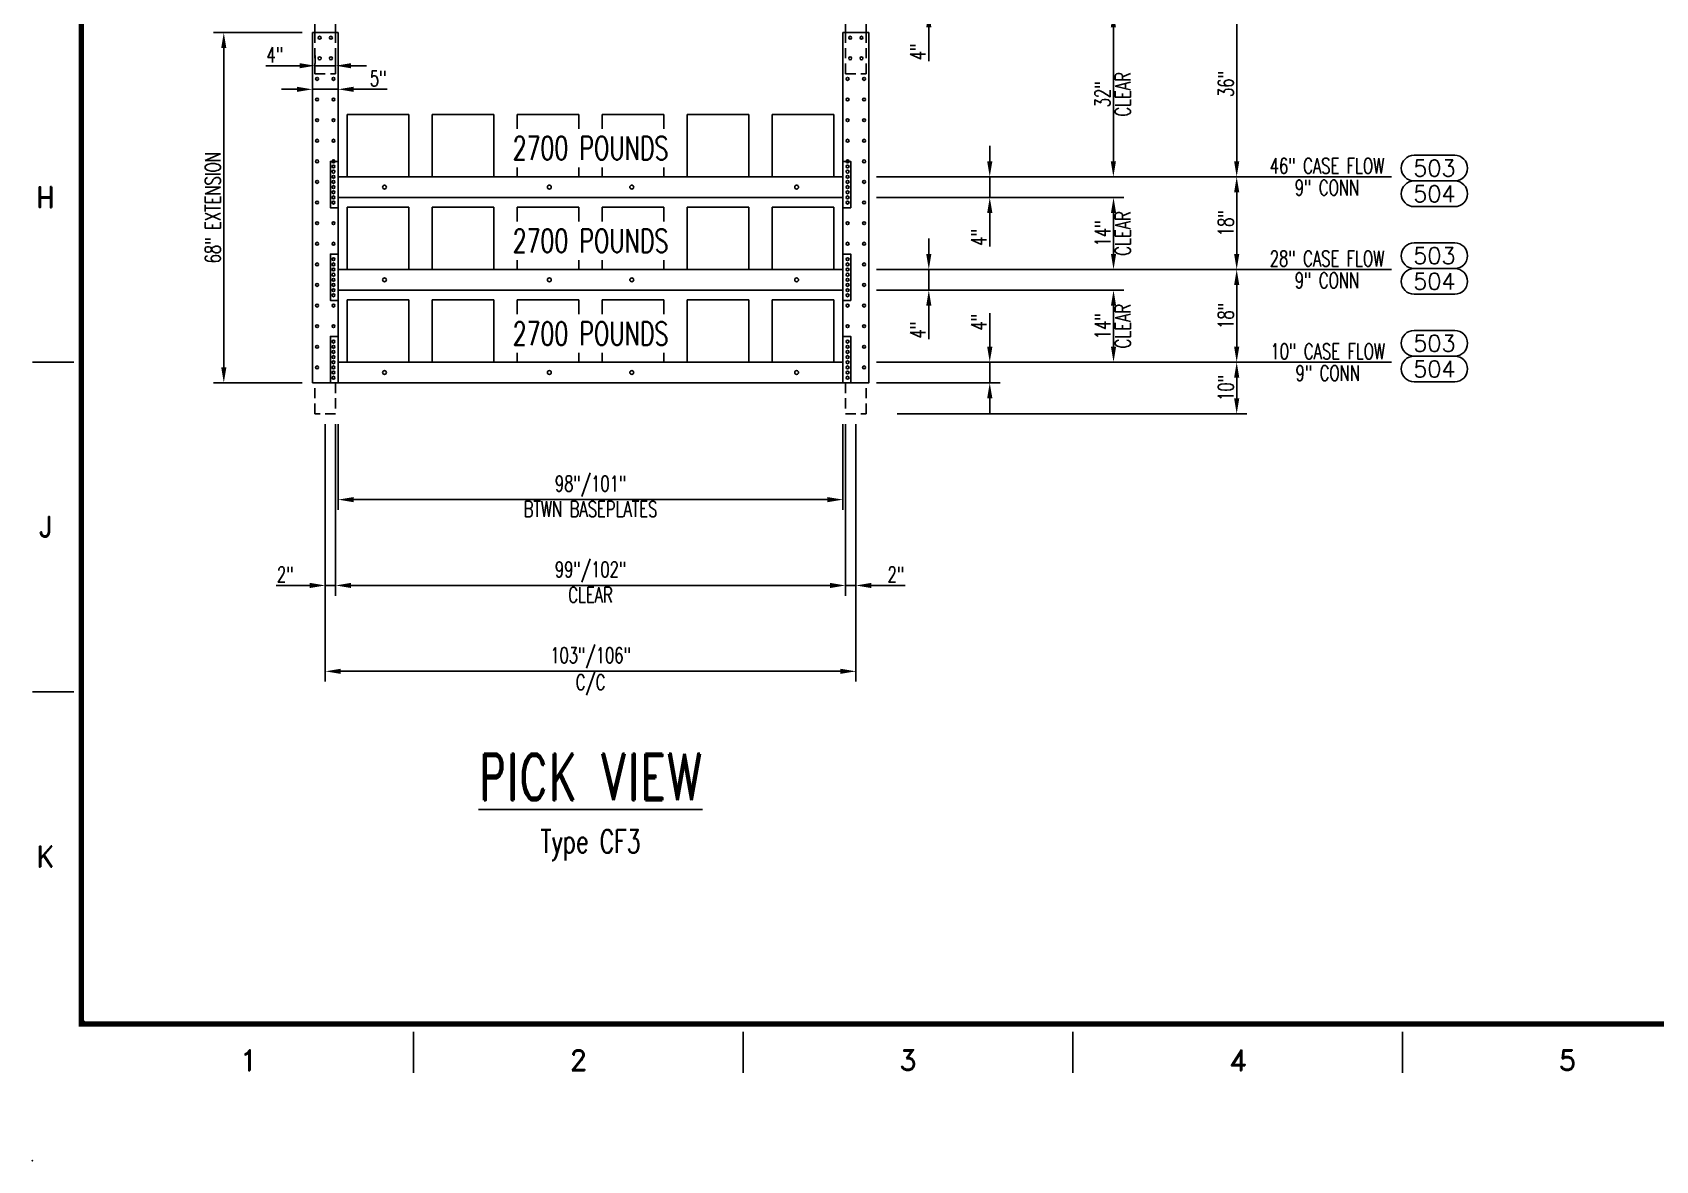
# Model space of a CAD drawing. Extents: x -185 to 859, y -145 to 549.
# Drawn here: x -184.7 to 130.4, y -145 to 74 of the extents above; entities that cross this region are included whole.
import ezdxf
from ezdxf.enums import TextEntityAlignment as Align

# ---------------------------------------------------------------- set-up
doc = ezdxf.new("R2010")
doc.units = 0
doc.header["$LTSCALE"] = 8
doc.header["$MEASUREMENT"] = 0
doc.linetypes.add('HIDDEN', pattern=[0.375, 0.25, -0.125])
doc.linetypes.add('HIDDEN2', pattern=[0.1875, 0.125, -0.0625])
doc.layers.get('DEFPOINTS').update_dxf_attribs({"linetype": 'CONTINUOUS'})
for name, color, linetype in [('BORD', 15, 'CONTINUOUS'), ('FDIM', 2, 'CONTINUOUS'), ('HIDDENL', 94, 'HIDDEN'), ('RACKDIM', 7, 'CONTINUOUS'), ('RACKLABEL', 7, 'CONTINUOUS'), ('RACKLOAD', 254, 'HIDDEN2'), ('RACKSHELF', 20, 'CONTINUOUS'), ('RACKUPRIGHT', 180, 'CONTINUOUS'), ('TEXTL', 3, 'CONTINUOUS')]:
    doc.layers.add(name, color=color, linetype=linetype)
doc.styles.add('2thirds', font='romans.shx', dxfattribs={"width": 0.7})
doc.styles.add('DCMARCH', font='stylu.ttf', dxfattribs={"width": 0.75, "oblique": 15})
doc.styles.add('ROMAND', font='ROMAND')
doc.styles.add('SIMPLEX', font='SIMPLEX')
doc.styles.add('TXT06', font='ROMAND', dxfattribs={"bigfont": 'SPECIAL'})
doc.dimstyles.new('2tfrac16', dxfattribs={"dimscale": 32, "dimtxt": 0.0938, "dimasz": 0.0938, "dimexe": 0.0625, "dimexo": 0.0625, "dimgap": 0.01, "dimtad": 1, "dimdec": 4, "dimzin": 1, "dimdsep": 46, "dimlunit": 5, "dimtxsty": '2thirds', "dimcen": 0.09, "dimclrd": 256, "dimclre": 256, "dimclrt": 256, "dimadec": 0, "dimazin": 0, "dimtfac": 0.75, "dimtdec": 4, "dimtmove": 0, "dimatfit": 0, "dimfxl": 0, "dimfrac": 2, "dimtolj": 1, "dimtzin": 0, "dimarcsym": 0})

# ---------------------------------------------------------------- blocks, each defined once
blk = doc.blocks.new('*D1')
at = {"layer": 'DEFPOINTS', "color": 0}
for p in [(-127.83, 0), (-24.83, 0), (-24.83, -50)]:
    blk.add_point(p, dxfattribs=at)
at = {"layer": 'RACKDIM', "lineweight": -2}
for p, q in [((-127.83, -2), (-127.83, -52)), ((-24.83, -2), (-24.83, -52)), ((-124.83, -50), (-27.84, -50))]:
    blk.add_line(p, q, dxfattribs=at)
at = {"layer": 'RACKDIM'}
for points in [[(-124.83, -49.5), (-124.83, -50.5), (-127.83, -50)], [(-27.84, -49.5), (-27.84, -50.5), (-24.83, -50)]]:
    blk.add_solid(points, dxfattribs=at)
at = {"layer": 'RACKDIM', "attachment_point": 5, "style": '2thirds'}
for s, insert, char_height in [('\\A1;103"/106"', (-76.33, -47.39), 3.0016), ('\\A1;C/C', (-76.33, -52.61), 3.002)]:
    blk.add_mtext(s, dxfattribs=dict(at, insert=insert, char_height=char_height))
blk = doc.blocks.new('*D2')
at = {"layer": 'DEFPOINTS', "color": 0}
for p in [(-125.83, 0), (-26.83, 0), (-26.83, -33.33)]:
    blk.add_point(p, dxfattribs=at)
at = {"layer": 'RACKDIM', "lineweight": -2}
for p, q in [((-125.83, -2), (-125.83, -35.33)), ((-26.83, -2), (-26.83, -35.33)), ((-122.83, -33.33), (-29.84, -33.33))]:
    blk.add_line(p, q, dxfattribs=at)
at = {"layer": 'RACKDIM'}
for points in [[(-122.83, -32.83), (-122.83, -33.83), (-125.83, -33.33)], [(-29.84, -32.83), (-29.84, -33.83), (-26.83, -33.33)]]:
    blk.add_solid(points, dxfattribs=at)
at = {"layer": 'RACKDIM', "attachment_point": 5, "style": '2thirds'}
for s, insert, char_height in [('\\A1;99"/102"', (-76.33, -30.72), 3.0016), ('\\A1;CLEAR', (-76.33, -35.15), 3.002)]:
    blk.add_mtext(s, dxfattribs=dict(at, insert=insert, char_height=char_height))
blk = doc.blocks.new('*D3')
at = {"layer": 'DEFPOINTS', "color": 0}
for p in [(-127.83, 0), (-125.83, 0), (-127.83, -33.33)]:
    blk.add_point(p, dxfattribs=at)
at = {"layer": 'RACKDIM', "lineweight": -2}
for p, q in [((-127.83, -2), (-127.83, -35.33)), ((-125.83, -2), (-125.83, -35.33)), ((-130.84, -33.33), (-137.38, -33.33)), ((-125.83, -33.33), (-127.83, -33.33)), ((-122.83, -33.33), (-119.83, -33.33))]:
    blk.add_line(p, q, dxfattribs=at)
at = {"layer": 'RACKDIM'}
for points in [[(-130.84, -32.83), (-130.84, -33.83), (-127.83, -33.33)], [(-122.83, -32.83), (-122.83, -33.83), (-125.83, -33.33)]]:
    blk.add_solid(points, dxfattribs=at)
at = {"layer": 'RACKDIM', "insert": (-135.61, -31.22), "char_height": 3.002, "attachment_point": 5, "style": '2thirds'}
blk.add_mtext('\\A1;2"', dxfattribs=at)
blk = doc.blocks.new('*D4')
at = {"layer": 'DEFPOINTS', "color": 0}
for p in [(-26.83, 0), (-24.83, 0), (-24.83, -33.33)]:
    blk.add_point(p, dxfattribs=at)
at = {"layer": 'RACKDIM', "lineweight": -2}
for p, q in [((-26.83, -2), (-26.83, -35.33)), ((-24.83, -2), (-24.83, -35.33)), ((-29.84, -33.33), (-32.84, -33.33)), ((-26.83, -33.33), (-24.83, -33.33)), ((-21.83, -33.33), (-15.29, -33.33))]:
    blk.add_line(p, q, dxfattribs=at)
at = {"layer": 'RACKDIM'}
for points in [[(-29.84, -32.83), (-29.84, -33.83), (-26.83, -33.33)], [(-21.83, -32.83), (-21.83, -33.83), (-24.83, -33.33)]]:
    blk.add_solid(points, dxfattribs=at)
at = {"layer": 'RACKDIM', "insert": (-17.06, -31.22), "char_height": 3.002, "attachment_point": 5, "style": '2thirds'}
blk.add_mtext('\\A1;2"', dxfattribs=at)
blk = doc.blocks.new('*D5')
at = {"layer": 'DEFPOINTS', "color": 0}
for p in [(-125.33, 0), (-27.33, 0), (-27.33, -16.67)]:
    blk.add_point(p, dxfattribs=at)
at = {"layer": 'RACKDIM', "lineweight": -2}
for p, q in [((-125.33, -2), (-125.33, -18.67)), ((-27.33, -2), (-27.33, -18.67)), ((-122.33, -16.67), (-30.34, -16.67))]:
    blk.add_line(p, q, dxfattribs=at)
at = {"layer": 'RACKDIM'}
for points in [[(-122.33, -16.17), (-122.33, -17.17), (-125.33, -16.67)], [(-30.34, -16.17), (-30.34, -17.17), (-27.33, -16.67)]]:
    blk.add_solid(points, dxfattribs=at)
at = {"layer": 'RACKDIM', "char_height": 3.0016, "attachment_point": 5, "style": '2thirds'}
for s, insert in [('\\A1;98"/101"', (-76.33, -14.06)), ('\\A1;BTWN BASEPLATES', (-76.33, -18.49))]:
    blk.add_mtext(s, dxfattribs=dict(at, insert=insert))
blk = doc.blocks.new('*D6')
at = {"layer": 'DEFPOINTS', "color": 0}
for p in [(-22.83, 82), (-22.83, 78), (-10.67, 78)]:
    blk.add_point(p, dxfattribs=at)
at = {"layer": 'RACKDIM', "lineweight": -2}
for p, q in [((-10.67, 85), (-10.67, 88)), ((-20.83, 82), (-8.67, 82)), ((-10.67, 82), (-10.67, 78)), ((-20.83, 78), (-8.67, 78)), ((-10.67, 75), (-10.67, 68.46))]:
    blk.add_line(p, q, dxfattribs=at)
at = {"layer": 'RACKDIM'}
for points in [[(-11.17, 85), (-10.17, 85), (-10.67, 82)], [(-11.17, 75), (-10.17, 75), (-10.67, 78)]]:
    blk.add_solid(points, dxfattribs=at)
at = {"layer": 'RACKDIM', "insert": (-12.78, 70.23), "char_height": 3.002, "attachment_point": 5, "rotation": 89.9998, "style": '2thirds'}
blk.add_mtext('\\A1;4"', dxfattribs=at)
blk = doc.blocks.new('sbord_d')
at = {"layer": 'BORD'}
for p, q in [((-0.0625, 4), (-0.3125, 4)), ((-0.0625, 2), (-0.3125, 2)), ((2, -0.0625), (2, -0.3125)), ((4, -0.0625), (4, -0.3125)), ((6, -0.0625), (6, -0.3125)), ((8, -0.0625), (8, -0.3125))]:
    blk.add_line(p, q, dxfattribs=at)
at = {"layer": 'BORD', "const_width": 0.0313}
blk.add_lwpolyline([(-0.0156, -0.0156), (32.0156, -0.0156), (32.0156, 20.0156), (-0.0156, 20.0156)], close=True, dxfattribs=at)
at = {"layer": 'TEXTL'}
for p in [(0, 0), (-0.3125, -0.8438)]:
    blk.add_point(p, dxfattribs=at)
at = {"layer": 'BORD', "style": 'ROMAND'}
for s, p in [('H', (-0.2344, 5)), ('J', (-0.2344, 3)), ('K', (-0.2344, 1)), ('1', (1, -0.2344)), ('2', (3, -0.2344)), ('3', (5, -0.2344)), ('4', (7, -0.2344)), ('5', (9, -0.2344))]:
    blk.add_text(s, height=0.125, dxfattribs=at).set_placement(p, align=Align.MIDDLE)
at = {"layer": 'TEXTL', "flags": 8}
for tag, height, style, p in [('TITLE1', 0.1562, 'SIMPLEX', (30.2656, 2.776)), ('TITLE2', 0.1562, 'SIMPLEX', (30.2656, 2.4427)), ('CHK', 0.0938, 'SIMPLEX', (29.8281, 0.8828)), ('APP', 0.0938, 'SIMPLEX', (30.7031, 0.8828)), ('JOB#', 0.125, 'ROMAND', (30.1198, 0.1328)), ('SHT', 0.125, 'ROMAND', (31.1927, 0.1328)), ('REV', 0.125, 'ROMAND', (31.7891, 0.1328))]:
    blk.add_attdef(tag, text='', height=height, dxfattribs=dict(at, style=style)).set_placement(p, align=Align.MIDDLE)
at = {"layer": 'TEXTL', "style": 'SIMPLEX', "flags": 8}
for tag, height, p in [('CUSTOMER', 0.1562, (30.2656, 1.6968)), ('LOCATION', 0.125, (30.2656, 1.3635)), ('REVC', 0.0781, (20.2594, 0.9448)), ('CCHK', 0.0781, (27.2554, 0.9434)), ('REVB', 0.0781, (20.2594, 0.6948)), ('BCHK', 0.0781, (27.2554, 0.6834)), ('REVA', 0.0781, (20.2594, 0.4448)), ('ACHK', 0.0781, (27.2554, 0.4434))]:
    blk.add_attdef(tag, text='', height=height, dxfattribs=at).set_placement(p, align=Align.CENTER)
at = {"layer": 'TEXTL', "flags": 8}
for tag, p, height, style in [('REVCDESC', (20.6253, 0.9434), 0.0781, 'SIMPLEX'), ('REVBDESC', (20.6253, 0.6834), 0.0781, 'SIMPLEX'), ('REVADESC', (20.6253, 0.4434), 0.0781, 'SIMPLEX'), ('DWG#', (30.0549, -0.5661), 0.0938, 'ROMAND')]:
    blk.add_attdef(tag, p, '', height=height, dxfattribs=dict(at, style=style))
at = {"layer": 'TEXTL', "style": 'DCMARCH', "oblique": 15, "width": 0.75, "flags": 8}
for tag, p in [('CBY', (26.7554, 0.9434)), ('BBY', (26.7554, 0.6834)), ('ABY', (26.7554, 0.4434))]:
    blk.add_attdef(tag, text='', height=0.0781, dxfattribs=at).set_placement(p, align=Align.CENTER)
at = {"layer": 'TEXTL', "style": 'SIMPLEX', "flags": 8}
for tag, height, width, p, p2 in [('CAPP', 0.0781, 1.292308, (27.5883, 0.9437), (27.9633, 0.9437)), ('CDT', 0.0781, 1.866, (28.0712, 0.9434), (28.46, 0.9434)), ('SCALE', 0.0938, 1.702732, (31.2344, 0.8374), (31.9413, 0.8374)), ('BAPP', 0.0781, 1.292308, (27.5883, 0.6834), (27.9633, 0.6834)), ('BDT', 0.0781, 1.866, (28.0712, 0.6831), (28.46, 0.6831)), ('AAPP', 0.0781, 1.275949, (27.5881, 0.4434), (27.9631, 0.4434)), ('ADT', 0.0781, 1.833263, (28.0712, 0.4434), (28.46, 0.4434)), ('DATE', 0.0938, 2.134634, (28.6094, 0.4624), (29.3146, 0.4624)), ('CHKDT', 0.0938, 1.555556, (29.4844, 0.4624), (30.1719, 0.4624)), ('APPDT', 0.0938, 1.555556, (30.3594, 0.4624), (31.0469, 0.4624)), ('PLOT#', 0.0938, 8.555556, (31.2344, 0.4624), (31.9219, 0.4624))]:
    blk.add_attdef(tag, text='', height=height, dxfattribs=dict(at, width=width)).set_placement(p, p2, align=Align.FIT)
at = {"layer": 'TEXTL', "style": 'DCMARCH', "oblique": 15, "width": 0.75, "flags": 8}
blk.add_attdef('DRBY', (28.5931, 0.8208), '', height=0.125, dxfattribs=at)
blk = doc.blocks.new('*D51')
at = {"layer": 'DEFPOINTS', "color": 0}
for p in [(-22.83, 10), (54.11, 10), (-19.83, 0)]:
    blk.add_point(p, dxfattribs=at)
at = {"layer": 'RACKDIM', "lineweight": -2}
blk.add_line((-20.83, 10), (79.15, 10), dxfattribs=at)
at = {"layer": 'RACKDIM', "char_height": 3.0016, "attachment_point": 5, "style": '2thirds'}
for s, insert in [('\\A1;10" CASE FLOW', (66.79, 12.11)), ('\\A1;9" CONN', (66.79, 7.89))]:
    blk.add_mtext(s, dxfattribs=dict(at, insert=insert))
blk = doc.blocks.new('*D52')
at = {"layer": 'DEFPOINTS', "color": 0}
for p in [(-22.83, 28), (53.81, 28), (-19.83, 0)]:
    blk.add_point(p, dxfattribs=at)
at = {"layer": 'RACKDIM', "lineweight": -2}
blk.add_line((-20.83, 28), (79.15, 28), dxfattribs=at)
at = {"layer": 'RACKDIM', "char_height": 3.0016, "attachment_point": 5, "style": '2thirds'}
for s, insert in [('\\A1;28" CASE FLOW', (66.64, 30.11)), ('\\A1;9" CONN', (66.64, 25.89))]:
    blk.add_mtext(s, dxfattribs=dict(at, insert=insert))
blk = doc.blocks.new('*D53')
at = {"layer": 'DEFPOINTS', "color": 0}
for p in [(-22.83, 46), (53.81, 46), (-19.83, 0)]:
    blk.add_point(p, dxfattribs=at)
at = {"layer": 'RACKDIM', "lineweight": -2}
blk.add_line((-20.83, 46), (79.15, 46), dxfattribs=at)
at = {"layer": 'RACKDIM', "char_height": 3.0016, "attachment_point": 5, "style": '2thirds'}
for s, insert in [('\\A1;46" CASE FLOW', (66.64, 48.11)), ('\\A1;9" CONN', (66.64, 43.89))]:
    blk.add_mtext(s, dxfattribs=dict(at, insert=insert))
blk = doc.blocks.new('*D54')
at = {"layer": 'DEFPOINTS', "color": 0}
for p in [(-20.83, 78), (25.16, 78), (-20.83, 46)]:
    blk.add_point(p, dxfattribs=at)
at = {"layer": 'RACKDIM', "lineweight": -2}
for p, q in [((-18.83, 78), (27.16, 78)), ((25.16, 49), (25.16, 75)), ((-18.83, 46), (27.16, 46))]:
    blk.add_line(p, q, dxfattribs=at)
at = {"layer": 'RACKDIM'}
for points in [[(24.66, 75), (25.66, 75), (25.16, 78)], [(24.66, 49), (25.66, 49), (25.16, 46)]]:
    blk.add_solid(points, dxfattribs=at)
at = {"layer": 'RACKDIM', "char_height": 3.002, "attachment_point": 5, "rotation": 90, "style": '2thirds'}
for s, insert in [('\\A1;32"', (23.06, 62)), ('\\A1;CLEAR', (26.99, 62))]:
    blk.add_mtext(s, dxfattribs=dict(at, insert=insert))
blk = doc.blocks.new('*D55')
at = {"layer": 'DEFPOINTS', "color": 0}
for p in [(-22.83, 42), (25.19, 42), (-20.83, 28)]:
    blk.add_point(p, dxfattribs=at)
at = {"layer": 'RACKDIM', "lineweight": -2}
for p, q in [((-20.83, 42), (27.19, 42)), ((25.19, 31), (25.19, 39)), ((-18.83, 28), (27.19, 28))]:
    blk.add_line(p, q, dxfattribs=at)
at = {"layer": 'RACKDIM'}
for points in [[(24.69, 39), (25.69, 39), (25.19, 42)], [(24.69, 31), (25.69, 31), (25.19, 28)]]:
    blk.add_solid(points, dxfattribs=at)
at = {"layer": 'RACKDIM', "char_height": 3.002, "attachment_point": 5, "rotation": 90, "style": '2thirds'}
for s, insert in [('\\A1;CLEAR', (27.01, 35)), ('\\A1;14"', (23.08, 35))]:
    blk.add_mtext(s, dxfattribs=dict(at, insert=insert))
blk = doc.blocks.new('*D56')
at = {"layer": 'DEFPOINTS', "color": 0}
for p in [(-22.83, 24), (25.19, 24), (-20.83, 10)]:
    blk.add_point(p, dxfattribs=at)
at = {"layer": 'RACKDIM', "lineweight": -2}
for p, q in [((-20.83, 24), (27.19, 24)), ((25.19, 13), (25.19, 21)), ((-18.83, 10), (27.19, 10))]:
    blk.add_line(p, q, dxfattribs=at)
at = {"layer": 'RACKDIM'}
for points in [[(24.69, 21), (25.69, 21), (25.19, 24)], [(24.69, 13), (25.69, 13), (25.19, 10)]]:
    blk.add_solid(points, dxfattribs=at)
at = {"layer": 'RACKDIM', "char_height": 3.002, "attachment_point": 5, "rotation": 90, "style": '2thirds'}
for s, insert in [('\\A1;14"', (23.08, 17)), ('\\A1;CLEAR', (27.01, 17))]:
    blk.add_mtext(s, dxfattribs=dict(at, insert=insert))
blk = doc.blocks.new('*D57')
at = {"layer": 'DEFPOINTS', "color": 0}
for p in [(-20.83, 82), (49.1, 82), (-20.83, 46)]:
    blk.add_point(p, dxfattribs=at)
at = {"layer": 'RACKDIM', "lineweight": -2}
for p, q in [((-18.83, 82), (51.1, 82)), ((49.1, 49), (49.1, 79)), ((-18.83, 46), (51.1, 46))]:
    blk.add_line(p, q, dxfattribs=at)
at = {"layer": 'RACKDIM'}
for points in [[(48.6, 79), (49.6, 79), (49.1, 82)], [(48.6, 49), (49.6, 49), (49.1, 46)]]:
    blk.add_solid(points, dxfattribs=at)
at = {"layer": 'RACKDIM', "insert": (47, 64), "char_height": 3.002, "attachment_point": 5, "rotation": 90, "style": '2thirds'}
blk.add_mtext('\\A1;36"', dxfattribs=at)
blk = doc.blocks.new('*D58')
at = {"layer": 'DEFPOINTS', "color": 0}
for p in [(-20.83, 46), (49.1, 46), (-20.83, 28)]:
    blk.add_point(p, dxfattribs=at)
at = {"layer": 'RACKDIM', "lineweight": -2}
for p, q in [((-18.83, 46), (51.1, 46)), ((49.1, 31), (49.1, 43)), ((-18.83, 28), (51.1, 28))]:
    blk.add_line(p, q, dxfattribs=at)
at = {"layer": 'RACKDIM'}
for points in [[(48.6, 43), (49.6, 43), (49.1, 46)], [(48.6, 31), (49.6, 31), (49.1, 28)]]:
    blk.add_solid(points, dxfattribs=at)
at = {"layer": 'RACKDIM', "insert": (47, 37), "char_height": 3.002, "attachment_point": 5, "rotation": 90, "style": '2thirds'}
blk.add_mtext('\\A1;18"', dxfattribs=at)
blk = doc.blocks.new('*D59')
at = {"layer": 'DEFPOINTS', "color": 0}
for p in [(-20.83, 28), (49.1, 28), (-20.83, 10)]:
    blk.add_point(p, dxfattribs=at)
at = {"layer": 'RACKDIM', "lineweight": -2}
for p, q in [((-18.83, 28), (51.1, 28)), ((49.1, 13), (49.1, 25)), ((-18.83, 10), (51.1, 10))]:
    blk.add_line(p, q, dxfattribs=at)
at = {"layer": 'RACKDIM'}
for points in [[(48.6, 25), (49.6, 25), (49.1, 28)], [(48.6, 13), (49.6, 13), (49.1, 10)]]:
    blk.add_solid(points, dxfattribs=at)
at = {"layer": 'RACKDIM', "insert": (47, 19), "char_height": 3.002, "attachment_point": 5, "rotation": 90, "style": '2thirds'}
blk.add_mtext('\\A1;18"', dxfattribs=at)
blk = doc.blocks.new('*D60')
at = {"layer": 'DEFPOINTS', "color": 0}
for p in [(-20.83, 10), (49.1, 10), (-18.83, 0)]:
    blk.add_point(p, dxfattribs=at)
at = {"layer": 'RACKDIM', "lineweight": -2}
for p, q in [((-18.83, 10), (51.1, 10)), ((49.1, 3), (49.1, 7)), ((-16.83, 0), (51.1, 0))]:
    blk.add_line(p, q, dxfattribs=at)
at = {"layer": 'RACKDIM'}
for points in [[(48.6, 7), (49.6, 7), (49.1, 10)], [(48.6, 3), (49.6, 3), (49.1, 0)]]:
    blk.add_solid(points, dxfattribs=at)
at = {"layer": 'RACKDIM', "insert": (47, 5), "char_height": 3.002, "attachment_point": 5, "rotation": 90, "style": '2thirds'}
blk.add_mtext('\\A1;10"', dxfattribs=at)
blk = doc.blocks.new('*D109')
at = {"layer": 'DEFPOINTS', "color": 0}
for p in [(-22.83, 46), (-22.83, 42), (1.16, 42)]:
    blk.add_point(p, dxfattribs=at)
at = {"layer": 'RACKDIM', "lineweight": -2}
for p, q in [((1.16, 49), (1.16, 52)), ((-20.83, 46), (3.17, 46)), ((1.16, 46), (1.16, 42)), ((-20.83, 42), (3.17, 42)), ((1.16, 39), (1.16, 32.45))]:
    blk.add_line(p, q, dxfattribs=at)
at = {"layer": 'RACKDIM'}
for points in [[(0.66, 49), (1.67, 49), (1.16, 46)], [(0.66, 39), (1.67, 39), (1.16, 42)]]:
    blk.add_solid(points, dxfattribs=at)
at = {"layer": 'RACKDIM', "insert": (-0.94, 34.23), "char_height": 3.002, "attachment_point": 5, "rotation": 89.9998, "style": '2thirds'}
blk.add_mtext('\\A1;4"', dxfattribs=at)
blk = doc.blocks.new('*D110')
at = {"layer": 'DEFPOINTS', "color": 0}
for p in [(-22.83, 28), (-22.83, 24), (-10.67, 24)]:
    blk.add_point(p, dxfattribs=at)
at = {"layer": 'RACKDIM', "lineweight": -2}
for p, q in [((-10.67, 31), (-10.67, 34)), ((-20.83, 28), (-8.67, 28)), ((-10.67, 28), (-10.67, 24)), ((-20.83, 24), (-8.67, 24)), ((-10.67, 21), (-10.67, 14.45))]:
    blk.add_line(p, q, dxfattribs=at)
at = {"layer": 'RACKDIM'}
for points in [[(-11.17, 31), (-10.17, 31), (-10.67, 28)], [(-11.17, 21), (-10.17, 21), (-10.67, 24)]]:
    blk.add_solid(points, dxfattribs=at)
at = {"layer": 'RACKDIM', "insert": (-12.78, 16.23), "char_height": 3.002, "attachment_point": 5, "rotation": 89.9998, "style": '2thirds'}
blk.add_mtext('\\A1;4"', dxfattribs=at)
blk = doc.blocks.new('*D111')
at = {"layer": 'DEFPOINTS', "color": 0}
for p in [(-22.83, 10), (-22.83, 6), (1.16, 6)]:
    blk.add_point(p, dxfattribs=at)
at = {"layer": 'RACKDIM', "lineweight": -2}
for p, q in [((1.16, 13), (1.16, 19.54)), ((-20.83, 10), (3.16, 10)), ((1.16, 6), (1.16, 10)), ((-20.83, 6), (3.16, 6)), ((1.16, 3), (1.16, 0))]:
    blk.add_line(p, q, dxfattribs=at)
at = {"layer": 'RACKDIM'}
for points in [[(0.66, 13), (1.67, 13), (1.16, 10)], [(0.66, 3), (1.67, 3), (1.16, 6)]]:
    blk.add_solid(points, dxfattribs=at)
at = {"layer": 'RACKDIM', "insert": (-0.94, 17.77), "char_height": 3.002, "attachment_point": 5, "rotation": 89.9998, "style": '2thirds'}
blk.add_mtext('\\A1;4"', dxfattribs=at)
blk = doc.blocks.new('*D118')
at = {"layer": 'DEFPOINTS', "color": 0}
for p in [(-130.33, 74), (-125.33, 74), (-125.33, 62.98)]:
    blk.add_point(p, dxfattribs=at)
at = {"layer": 'FDIM', "lineweight": -2}
for p, q in [((-130.33, 72), (-130.33, 60.98)), ((-125.33, 72), (-125.33, 60.98)), ((-133.34, 62.98), (-136.34, 62.98)), ((-130.33, 62.98), (-125.33, 62.98)), ((-122.33, 62.98), (-115.79, 62.98))]:
    blk.add_line(p, q, dxfattribs=at)
at = {"layer": 'FDIM'}
for points in [[(-133.34, 63.48), (-133.34, 62.48), (-130.33, 62.98)], [(-122.33, 63.48), (-122.33, 62.48), (-125.33, 62.98)]]:
    blk.add_solid(points, dxfattribs=at)
at = {"layer": 'FDIM', "insert": (-117.56, 65.08), "char_height": 3.002, "attachment_point": 5, "style": '2thirds'}
blk.add_mtext('\\A1;5"', dxfattribs=at)
blk = doc.blocks.new('*D119')
at = {"layer": 'DEFPOINTS', "color": 0}
for p in [(-129.83, 67.56), (-129.83, 66), (-125.83, 66)]:
    blk.add_point(p, dxfattribs=at)
at = {"layer": 'FDIM', "lineweight": -2}
for p, q in [((-129.83, 68), (-129.83, 69.56)), ((-125.83, 68), (-125.83, 69.56)), ((-132.84, 67.56), (-139.38, 67.56)), ((-125.83, 67.56), (-129.83, 67.56)), ((-122.83, 67.56), (-119.83, 67.56))]:
    blk.add_line(p, q, dxfattribs=at)
at = {"layer": 'FDIM'}
for points in [[(-132.84, 68.06), (-132.84, 67.06), (-129.83, 67.56)], [(-122.83, 68.06), (-122.83, 67.06), (-125.83, 67.56)]]:
    blk.add_solid(points, dxfattribs=at)
at = {"layer": 'FDIM', "insert": (-137.61, 69.67), "char_height": 3.002, "attachment_point": 5, "style": '2thirds'}
blk.add_mtext('\\A1;4"', dxfattribs=at)
blk = doc.blocks.new('*D120')
at = {"layer": 'DEFPOINTS', "color": 0}
for p in [(-147.54, 74), (-130.33, 74), (-130.33, 6)]:
    blk.add_point(p, dxfattribs=at)
at = {"layer": 'FDIM', "lineweight": -2}
for p, q in [((-132.33, 74), (-149.54, 74)), ((-147.54, 9), (-147.54, 71)), ((-132.33, 6), (-149.54, 6))]:
    blk.add_line(p, q, dxfattribs=at)
at = {"layer": 'FDIM'}
for points in [[(-148.04, 71), (-147.04, 71), (-147.54, 74)], [(-148.04, 9), (-147.04, 9), (-147.54, 6)]]:
    blk.add_solid(points, dxfattribs=at)
at = {"layer": 'FDIM', "insert": (-149.65, 40), "char_height": 3.0016, "attachment_point": 5, "rotation": 90, "style": '2thirds'}
blk.add_mtext('\\A1;68" EXTENSION', dxfattribs=at)

msp = doc.modelspace()

# ---------------------------------------------------------------- linework, layer by layer
at = {"layer": 'FDIM'}
for p, q in [((-123.584974, 58.101679), (-111.584974, 58.101679)), ((-123.584974, 45.999716), (-123.584974, 58.101679)), ((-111.584974, 45.999716), (-111.584974, 58.101679)), ((-107.084974, 58.101679), (-95.084974, 58.101679)), ((-107.084974, 45.999716), (-107.084974, 58.101679)), ((-95.084974, 45.999716), (-95.084974, 58.101679)), ((-90.584974, 55.321349), (-90.584974, 58.101679)), ((-90.584974, 58.101679), (-78.584974, 58.101679)), ((-78.584974, 55.321349), (-78.584974, 58.101679)), ((-74.084974, 55.321349), (-74.084974, 58.101679)), ((-62.084974, 58.101679), (-74.084974, 58.101679)), ((-62.084974, 55.321349), (-62.084974, 58.101679)), ((-57.584974, 45.999716), (-57.584974, 58.101679)), ((-45.584974, 58.101679), (-57.584974, 58.101679)), ((-45.584974, 45.999716), (-45.584974, 58.101679)), ((-41.084974, 45.999716), (-41.084974, 58.101679)), ((-29.084974, 58.101679), (-41.084974, 58.101679)), ((-29.084974, 45.999716), (-29.084974, 58.101679)), ((-90.584974, 45.999716), (-90.584974, 47.821349)), ((-78.584974, 45.999716), (-78.584974, 47.821349)), ((-74.084974, 45.999716), (-74.084974, 47.821349)), ((-62.084974, 45.999716), (-62.084974, 47.821349)), ((-123.584974, 27.999716), (-123.584974, 40.101679)), ((-123.584974, 40.101679), (-111.584974, 40.101679)), ((-111.584974, 27.999716), (-111.584974, 40.101679)), ((-107.084974, 27.999716), (-107.084974, 40.101679)), ((-107.084974, 40.101679), (-95.084974, 40.101679)), ((-95.084974, 27.999716), (-95.084974, 40.101679)), ((-90.584974, 37.321349), (-90.584974, 40.101679)), ((-90.584974, 40.101679), (-78.584974, 40.101679)), ((-78.584974, 37.321349), (-78.584974, 40.101679)), ((-74.084974, 37.321349), (-74.084974, 40.101679)), ((-62.084974, 40.101679), (-74.084974, 40.101679)), ((-62.084974, 37.321349), (-62.084974, 40.101679)), ((-45.584974, 40.101679), (-57.584974, 40.101679)), ((-57.584974, 27.999716), (-57.584974, 40.101679)), ((-45.584974, 27.999716), (-45.584974, 40.101679)), ((-29.084974, 40.101679), (-41.084974, 40.101679)), ((-41.084974, 27.999716), (-41.084974, 40.101679)), ((-29.084974, 27.999716), (-29.084974, 40.101679)), ((-90.584974, 27.999716), (-90.584974, 29.821349)), ((-78.584974, 27.999716), (-78.584974, 29.821349)), ((-74.084974, 27.999716), (-74.084974, 29.821349)), ((-62.084974, 27.999716), (-62.084974, 29.821349)), ((-123.584974, 22.101679), (-111.584974, 22.101679)), ((-123.584974, 9.999716), (-123.584974, 22.101679)), ((-111.584974, 9.999716), (-111.584974, 22.101679)), ((-107.084974, 22.101679), (-95.084974, 22.101679)), ((-107.084974, 9.999716), (-107.084974, 22.101679)), ((-95.084974, 9.999716), (-95.084974, 22.101679)), ((-90.584974, 22.101679), (-78.584974, 22.101679)), ((-90.584974, 19.321349), (-90.584974, 22.101679)), ((-78.584974, 19.321349), (-78.584974, 22.101679)), ((-62.084974, 22.101679), (-74.084974, 22.101679)), ((-74.084974, 19.321349), (-74.084974, 22.101679)), ((-62.084974, 19.321349), (-62.084974, 22.101679)), ((-57.584974, 9.999716), (-57.584974, 22.101679)), ((-45.584974, 22.101679), (-57.584974, 22.101679)), ((-45.584974, 9.999716), (-45.584974, 22.101679)), ((-41.084974, 9.999716), (-41.084974, 22.101679)), ((-29.084974, 22.101679), (-41.084974, 22.101679)), ((-29.084974, 9.999716), (-29.084974, 22.101679)), ((-90.584974, 9.999716), (-90.584974, 11.821349)), ((-78.584974, 9.999716), (-78.584974, 11.821349)), ((-74.084974, 9.999716), (-74.084974, 11.821349)), ((-62.084974, 9.999716), (-62.084974, 11.821349))]:
    msp.add_line(p, q, dxfattribs=at)
for points in [[(83.547524, 45.1878, -1), (83.547524, 50.171399), (91.424519, 50.171399, -1), (91.424519, 45.1878)], [(83.547524, 40.2042, -1), (83.547524, 45.1878), (91.424519, 45.1878, -1), (91.424519, 40.2042)], [(83.547461, 28.187954, -1), (83.547461, 33.171553), (91.424457, 33.171553, -1), (91.424457, 28.187954)], [(83.547461, 23.204355, -1), (83.547461, 28.187954), (91.424457, 28.187954, -1), (91.424457, 23.204355)], [(83.547586, 11.187866, -1), (83.547586, 16.171465), (91.424582, 16.171465, -1), (91.424582, 11.187866)], [(83.547586, 6.204267, -1), (83.547586, 11.187866), (91.424582, 11.187866, -1), (91.424582, 6.204267)]]:
    msp.add_lwpolyline(points, format="xyb", close=True, dxfattribs=at)
at = {"layer": 'HIDDENL'}
for p, q in [((-129.834974, 73.999716), (-129.834974, 65.999716)), ((-125.834974, 65.999716), (-125.834974, 73.999716)), ((-26.834974, 65.999716), (-26.834974, 73.999716)), ((-22.834974, 73.999716), (-22.834974, 65.999716)), ((-129.834974, 65.999716), (-125.834974, 65.999716)), ((-26.834974, 65.999716), (-22.834974, 65.999716)), ((-129.834974, -0.000284), (-129.834974, 5.999716)), ((-125.834974, 5.999716), (-125.834974, -0.000284)), ((-26.834974, 5.999716), (-26.834974, -0.000284)), ((-22.834974, -0.000284), (-22.834974, 5.999716)), ((-125.834974, -0.000284), (-129.834974, -0.000284)), ((-26.834974, -0.000284), (-22.834974, -0.000284))]:
    msp.add_line(p, q, dxfattribs=at)
at = {"layer": 'RACKSHELF'}
for points in [[(-125.334974, 39.999716), (-126.834974, 39.999716), (-126.834974, 48.999716), (-125.334974, 48.999716), (-125.334974, 39.999716)], [(-27.334974, 39.999716), (-25.834974, 39.999716), (-25.834974, 48.999716), (-27.334974, 48.999716), (-27.334974, 39.999716)], [(-125.334974, 41.999716), (-27.334974, 41.999716), (-27.334974, 45.999716), (-125.334974, 45.999716), (-125.334974, 41.999716)], [(-125.334974, 21.999716), (-126.834974, 21.999716), (-126.834974, 30.999716), (-125.334974, 30.999716), (-125.334974, 21.999716)], [(-27.334974, 21.999716), (-25.834974, 21.999716), (-25.834974, 30.999716), (-27.334974, 30.999716), (-27.334974, 21.999716)], [(-125.334974, 23.999716), (-27.334974, 23.999716), (-27.334974, 27.999716), (-125.334974, 27.999716), (-125.334974, 23.999716)], [(-125.334974, 5.999716), (-126.834974, 5.999716), (-126.834974, 14.999716), (-125.334974, 14.999716), (-125.334974, 5.999716)], [(-27.334974, 5.999716), (-25.834974, 5.999716), (-25.834974, 14.999716), (-27.334974, 14.999716), (-27.334974, 5.999716)], [(-125.334974, 5.999716), (-27.334974, 5.999716), (-27.334974, 9.999716), (-125.334974, 9.999716), (-125.334974, 5.999716)]]:
    msp.add_lwpolyline(points, dxfattribs=at)
for centre, radius in [((-126.241224, 47.999716), 0.28125), ((-126.241224, 46.999716), 0.28125), ((-26.428724, 47.999716), 0.28125), ((-26.428724, 46.999716), 0.28125), ((-126.241224, 45.999716), 0.28125), ((-126.241224, 44.999716), 0.28125), ((-126.241224, 43.999716), 0.28125), ((-116.334974, 43.999716), 0.375), ((-84.334974, 43.999716), 0.375), ((-68.334974, 43.999716), 0.375), ((-36.334974, 43.999716), 0.375), ((-26.428724, 45.999716), 0.28125), ((-26.428724, 44.999716), 0.28125), ((-26.428724, 43.999716), 0.28125), ((-126.241224, 42.999716), 0.28125), ((-126.241224, 41.999716), 0.28125), ((-126.241224, 40.999716), 0.28125), ((-26.428724, 42.999716), 0.28125), ((-26.428724, 41.999716), 0.28125), ((-26.428724, 40.999716), 0.28125), ((-126.241224, 29.999716), 0.28125), ((-126.241224, 28.999716), 0.28125), ((-26.428724, 29.999716), 0.28125), ((-26.428724, 28.999716), 0.28125), ((-126.241224, 27.999716), 0.28125), ((-126.241224, 26.999716), 0.28125), ((-126.241224, 25.999716), 0.28125), ((-126.241224, 24.999716), 0.28125), ((-116.334974, 25.999716), 0.375), ((-84.334974, 25.999716), 0.375), ((-68.334974, 25.999716), 0.375), ((-36.334974, 25.999716), 0.375), ((-26.428724, 27.999716), 0.28125), ((-26.428724, 26.999716), 0.28125), ((-26.428724, 25.999716), 0.28125), ((-26.428724, 24.999716), 0.28125), ((-126.241224, 23.999716), 0.28125), ((-126.241224, 22.999716), 0.28125), ((-26.428724, 23.999716), 0.28125), ((-26.428724, 22.999716), 0.28125), ((-126.241224, 13.999716), 0.28125), ((-126.241224, 12.999716), 0.28125), ((-26.428724, 13.999716), 0.28125), ((-26.428724, 12.999716), 0.28125), ((-126.241224, 11.999716), 0.28125), ((-126.241224, 10.999716), 0.28125), ((-126.241224, 9.999716), 0.28125), ((-26.428724, 11.999716), 0.28125), ((-26.428724, 10.999716), 0.28125), ((-26.428724, 9.999716), 0.28125), ((-126.241224, 8.999716), 0.28125), ((-126.241224, 7.999716), 0.28125), ((-126.241224, 6.999716), 0.28125), ((-116.334974, 7.999716), 0.375), ((-84.334974, 7.999716), 0.375), ((-68.334974, 7.999716), 0.375), ((-36.334974, 7.999716), 0.375), ((-26.428724, 8.999716), 0.28125), ((-26.428724, 7.999716), 0.28125), ((-26.428724, 6.999716), 0.28125)]:
    msp.add_circle(centre, radius, dxfattribs=at)
at = {"layer": 'RACKUPRIGHT'}
for p, q in [((-130.334974, 73.999716), (-130.334974, 5.999716)), ((-125.334974, 73.999716), (-130.334974, 73.999716)), ((-125.334974, 5.999716), (-125.334974, 73.999716)), ((-130.334974, 5.999716), (-125.334974, 5.999716))]:
    msp.add_line(p, q, dxfattribs=at)
for points in [[(-125.834974, 73.999716), (-125.834974, 410), (-129.834974, 410), (-129.834974, 73.999716)], [(-22.834974, 73.999716), (-22.834974, 410), (-26.834974, 410), (-26.834974, 73.999716)], [(-27.334974, 73.999716), (-27.334974, 5.999716), (-22.334974, 5.999716), (-22.334974, 73.999716), (-27.334974, 73.999716)]]:
    msp.add_lwpolyline(points, dxfattribs=at)
for centre in [(-128.928724, 73), (-126.741224, 73), (-25.928724, 73), (-23.741224, 73), (-128.928724, 69), (-126.741224, 69), (-25.928724, 69), (-23.741224, 69), (-129.428724, 65), (-126.241224, 65), (-26.428724, 65), (-23.241224, 65), (-129.428724, 61), (-126.241224, 61), (-26.428724, 61), (-23.241224, 61), (-129.428724, 57), (-126.241224, 57), (-26.428724, 57), (-23.241224, 57), (-129.428724, 53), (-126.241224, 53), (-26.428724, 53), (-23.241224, 53), (-129.428724, 49), (-126.241224, 49), (-26.428724, 49), (-23.241224, 49), (-129.428724, 45), (-126.241224, 45), (-26.428724, 45), (-23.241224, 45), (-129.428724, 41), (-126.241224, 41), (-26.428724, 41), (-23.241224, 41), (-129.428724, 37), (-126.241224, 37), (-26.428724, 37), (-23.241224, 37), (-129.428724, 33), (-126.241224, 33), (-26.428724, 33), (-23.241224, 33), (-129.428724, 29), (-126.241224, 29), (-26.428724, 29), (-23.241224, 29), (-129.428724, 25), (-126.241224, 25), (-26.428724, 25), (-23.241224, 25), (-129.428724, 21), (-126.241224, 21), (-26.428724, 21), (-23.241224, 21), (-129.428724, 17), (-126.241224, 17), (-26.428724, 17), (-23.241224, 17), (-129.428724, 13), (-126.241224, 13), (-26.428724, 13), (-23.241224, 13), (-129.428724, 9), (-126.241224, 9), (-26.428724, 9), (-23.241224, 9)]:
    msp.add_circle(centre, 0.28125, dxfattribs=at)

# ---------------------------------------------------------------- block references
at = {"layer": 'RACKLOAD', "xscale": 32, "yscale": 32, "zscale": 32}
msp.add_blockref('sbord_d', (-174.682123, -117.964984), dxfattribs=at)

# ---------------------------------------------------------------- texts
at = {"layer": 'FDIM', "style": 'SIMPLEX'}
for s, p in [('503', (87.486022, 47.679599)), ('504', (87.486022, 42.696)), ('503', (87.485959, 30.679754)), ('504', (87.485959, 25.696154)), ('503', (87.486084, 13.679665)), ('504', (87.486084, 8.696066))]:
    msp.add_text(s, height=3.2, dxfattribs=at).set_placement(p, align=Align.MIDDLE)
at = {"layer": 'RACKLABEL', "style": 'TXT06', "width": 0.7}
msp.add_text('%%uPICK VIEW', height=9, dxfattribs=at).set_placement((-76.334974, -74.997584), align=Align.CENTER)
at = {"layer": 'RACKLABEL', "char_height": 4.5, "width": 100, "attachment_point": 5, "style": '2thirds'}
for s, insert in [('2700 POUNDS', (-76.334974, 51.571349)), ('2700 POUNDS', (-76.334974, 33.571349)), ('2700 POUNDS', (-76.334974, 15.571349)), ('Type CF3', (-76.334974, -83.747584))]:
    msp.add_mtext(s, dxfattribs=dict(at, insert=insert))

# ---------------------------------------------------------------- dimensions: what is measured, and where the dimension line sits
at = {"layer": 'FDIM'}
dim = msp.add_linear_dim(base=(-147.543949, 73.999716), p1=(-130.334974, 5.999716), p2=(-130.334974, 73.999716), angle=90, text='<> EXTENSION', dimstyle='2tfrac16', override={"dimpost": '"'}, dxfattribs=at)
dim.commit()
dim.dimension.update_dxf_attribs({"geometry": '*D120', "text_midpoint": (-149.650616, 39.999716)})
for base, p1, p2, picture, middle in [((-125.334974, 62.978015), (-130.334974, 73.999716), (-125.334974, 73.999716), '*D118', (-117.561001, 65.084681)), ((-129.834974, 67.564077), (-125.834974, 65.999716), (-129.834974, 65.999716), '*D119', (-137.608947, 69.670744))]:
    dim = msp.add_linear_dim(base=base, p1=p1, p2=p2, dimstyle='2tfrac16', override={"dimpost": '"'}, dxfattribs=at)
    dim.commit()
    dim.dimension.update_dxf_attribs({"geometry": picture, "text_midpoint": middle})
at = {"layer": 'RACKDIM'}
for base, p1, p2, angle, picture, middle in [((-10.671819, 77.999955), (-22.834974, 82), (-22.834974, 78), 269.99978954, '*D6', (-12.778514, 70.22599)), ((49.104436, 82), (-20.834974, 45.999716), (-20.834974, 82), 90, '*D57', (46.997769, 63.999858)), ((1.165011, 41.999628), (-22.834974, 45.999716), (-22.834974, 41.999716), 269.99978954, '*D109', (-0.941684, 34.225662)), ((49.104436, 45.999716), (-20.834974, 27.999716), (-20.834974, 45.999716), 90, '*D58', (46.997769, 36.999716)), ((-10.672017, 23.999671), (-22.834974, 27.999716), (-22.834974, 23.999716), 269.99978954, '*D110', (-12.778712, 16.225706)), ((49.104436, 27.999716), (-20.834974, 9.999716), (-20.834974, 27.999716), 90, '*D59', (46.997769, 18.999716)), ((49.104436, 9.999716), (-18.834974, -0.000007), (-20.834974, 9.999716), 90, '*D60', (46.997769, 4.999854))]:
    dim = msp.add_linear_dim(base=base, p1=p1, p2=p2, angle=angle, dimstyle='2tfrac16', override={"dimpost": '"'}, dxfattribs=at)
    dim.commit()
    dim.dimension.update_dxf_attribs({"geometry": picture, "text_midpoint": middle})
for base, p1, p2, picture, middle in [((25.16471, 77.999993), (-20.834974, 45.999716), (-20.834974, 77.999993), '*D54', (25.16471, 61.999854)), ((25.190116, 41.999716), (-20.834974, 27.999716), (-22.834974, 41.999716), '*D55', (25.190116, 34.999716)), ((25.190116, 23.999716), (-20.834974, 9.999716), (-22.834974, 23.999716), '*D56', (25.190116, 16.999716))]:
    dim = msp.add_linear_dim(base=base, p1=p1, p2=p2, angle=90, text='<>\\XCLEAR', dimstyle='2tfrac16', override={"dimpost": '"'}, dxfattribs=at)
    dim.commit()
    dim.dimension.update_dxf_attribs({"geometry": picture, "text_midpoint": middle})
for feature_location, offset, picture, middle in [((-22.834974, 45.999716), (76.64928, 0), '*D53', (66.640973, 45.999716)), ((-22.834974, 27.999716), (76.64928, 0), '*D52', (66.640973, 27.999716)), ((-22.834974, 9.999716), (76.94944, 0), '*D51', (66.791053, 9.999716))]:
    dim = msp.add_ordinate_dim(feature_location=feature_location, offset=offset, dtype=0, origin=(-19.834974, 0), text='<> CASE FLOW\\X9" CONN', dimstyle='2tfrac16', override={"dimpost": '"'}, dxfattribs=at)
    dim.commit()
    dim.dimension.update_dxf_attribs({"geometry": picture, "text_midpoint": middle})
dim = msp.add_linear_dim(base=(1.164879, 5.999628), p1=(-22.834974, 9.999716), p2=(-22.834974, 5.999716), angle=269.99978954, dimstyle='2tfrac16', override={"dimpost": '"'}, dxfattribs=at)
dim.commit()
dim.dimension.update_dxf_attribs({"geometry": '*D111', "text_midpoint": (1.164922, 17.773601), "dimtype": 160})
for base, p1, p2, picture, middle in [((-127.834974, -33.33164), (-125.834974, 0), (-127.834974, 0), '*D3', (-135.608947, -31.224974)), ((-24.834974, -33.33164), (-26.834974, 0), (-24.834974, 0), '*D4', (-17.061001, -31.224974))]:
    dim = msp.add_linear_dim(base=base, p1=p1, p2=p2, dimstyle='2tfrac16', override={"dimpost": '"'}, dxfattribs=at)
    dim.commit()
    dim.dimension.update_dxf_attribs({"geometry": picture, "text_midpoint": middle})
for base, p1, p2, text, picture, middle in [((-24.834974, -49.998856), (-127.834974, 0), (-24.834974, 0), '<>/106"\\XC/C', '*D1', (-76.334974, -49.998856)), ((-26.834974, -33.33164), (-125.834974, 0), (-26.834974, 0), '<>/102"\\XCLEAR', '*D2', (-76.334974, -33.33164)), ((-27.334974, -16.66582), (-125.334974, 0), (-27.334974, 0), '<>/101"\\XBTWN BASEPLATES', '*D5', (-76.334974, -16.66582))]:
    dim = msp.add_linear_dim(base=base, p1=p1, p2=p2, text=text, dimstyle='2tfrac16', override={"dimpost": '"'}, dxfattribs=at)
    dim.commit()
    dim.dimension.update_dxf_attribs({"geometry": picture, "text_midpoint": middle})

doc.saveas('drawing.dxf')
